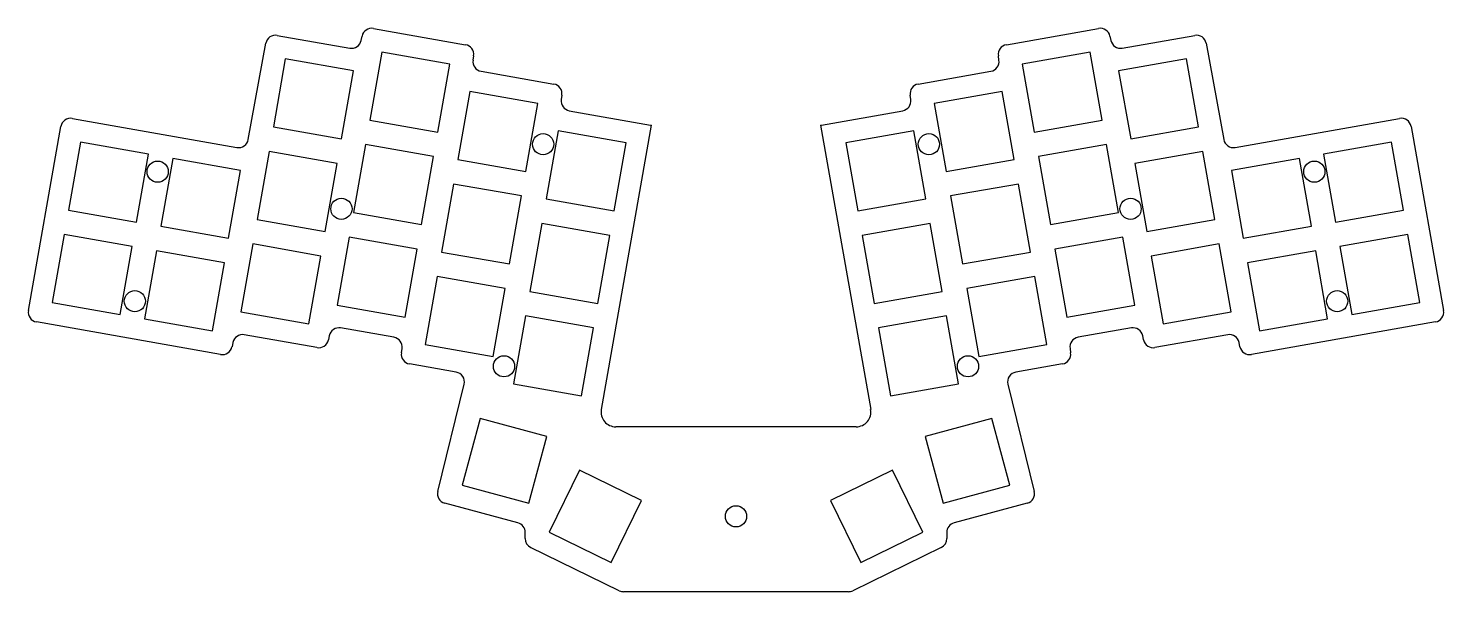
# Model space of a CAD drawing. Header units: millimetres. Extents: x 68 to 355, y -180 to -66.
import ezdxf

# ---------------------------------------------------------------- set-up
doc = ezdxf.new("R2010")
doc.units = ezdxf.units.MM

msp = doc.modelspace()

# ---------------------------------------------------------------- linework, layer by layer
for p, q in [((138.16, -65.94), (156.85, -69.23)), ((266.5, -69.23), (285.18, -65.94)), ((118.67, -67.34), (133.37, -69.93)), ((135.68, -68.37), (135.85, -67.5)), ((287.49, -67.5), (287.67, -68.37)), ((289.97, -69.93), (304.68, -67.34)), ((112.79, -88.46), (116.35, -68.95)), ((139.84, -70.73), (137.41, -84.52)), ((153.63, -73.16), (139.84, -70.73)), ((158.48, -71.49), (158.35, -72.36)), ((264.99, -72.36), (264.86, -71.49)), ((283.5, -70.73), (269.72, -73.16)), ((285.93, -84.52), (283.5, -70.73)), ((306.99, -68.95), (310.55, -88.46)), ((120.3, -72.12), (117.87, -85.91)), ((134.09, -74.55), (120.3, -72.12)), ((131.66, -88.34), (134.09, -74.55)), ((151.2, -86.95), (153.63, -73.16)), ((269.72, -73.16), (272.15, -86.95)), ((303.04, -72.12), (289.25, -74.55)), ((289.25, -74.55), (291.69, -88.34)), ((305.47, -85.91), (303.04, -72.12)), ((159.98, -74.62), (174.73, -77.22)), ((248.61, -77.22), (263.36, -74.62)), ((157.73, -78.72), (155.3, -92.51)), ((171.51, -81.15), (157.73, -78.72)), ((176.36, -79.48), (176.24, -80.35)), ((247.11, -80.35), (246.98, -79.48)), ((265.62, -78.72), (251.83, -81.15)), ((268.05, -92.51), (265.62, -78.72)), ((169.08, -94.94), (171.51, -81.15)), ((177.87, -82.61), (194.36, -85.52)), ((228.99, -85.52), (245.48, -82.61)), ((251.83, -81.15), (254.26, -94.94)), ((68.22, -123.15), (74.81, -85.81)), ((77.12, -84.19), (110.48, -90.07)), ((117.87, -85.91), (131.66, -88.34)), ((137.41, -84.52), (151.2, -86.95)), ((184.37, -143.19), (194.53, -85.54)), ((228.81, -85.54), (238.98, -143.19)), ((272.15, -86.95), (285.93, -84.52)), ((291.69, -88.34), (305.47, -85.91)), ((312.87, -90.07), (346.22, -84.19)), ((348.54, -85.81), (355.12, -123.15)), ((175.61, -86.71), (173.18, -100.5)), ((189.4, -89.14), (175.61, -86.71)), ((247.73, -86.71), (233.95, -89.14)), ((250.17, -100.5), (247.73, -86.71)), ((78.75, -88.98), (76.31, -102.76)), ((92.53, -91.41), (78.75, -88.98)), ((90.1, -105.19), (92.53, -91.41)), ((117, -90.88), (114.56, -104.67)), ((130.78, -93.32), (117, -90.88)), ((136.53, -89.49), (134.1, -103.28)), ((150.32, -91.92), (136.53, -89.49)), ((186.97, -102.93), (189.4, -89.14)), ((233.95, -89.14), (236.38, -102.93)), ((286.81, -89.49), (273.02, -91.92)), ((289.24, -103.28), (286.81, -89.49)), ((306.35, -90.88), (292.56, -93.32)), ((308.78, -104.67), (306.35, -90.88)), ((344.6, -88.98), (330.81, -91.41)), ((330.81, -91.41), (333.24, -105.19)), ((347.03, -102.76), (344.6, -88.98)), ((97.46, -92.28), (95.03, -106.06)), ((111.24, -94.71), (97.46, -92.28)), ((128.35, -107.1), (130.78, -93.32)), ((147.89, -105.71), (150.32, -91.92)), ((155.3, -92.51), (169.08, -94.94)), ((254.26, -94.94), (268.05, -92.51)), ((273.02, -91.92), (275.46, -105.71)), ((292.56, -93.32), (294.99, -107.1)), ((325.89, -92.28), (312.1, -94.71)), ((328.32, -106.06), (325.89, -92.28)), ((108.81, -108.49), (111.24, -94.71)), ((154.42, -97.48), (151.99, -111.27)), ((168.21, -99.91), (154.42, -97.48)), ((268.93, -97.48), (255.14, -99.91)), ((271.36, -111.27), (268.93, -97.48)), ((312.1, -94.71), (314.53, -108.49)), ((165.77, -113.7), (168.21, -99.91)), ((255.14, -99.91), (257.57, -113.7)), ((76.31, -102.76), (90.1, -105.19)), ((134.1, -103.28), (147.89, -105.71)), ((173.18, -100.5), (186.97, -102.93)), ((236.38, -102.93), (250.17, -100.5)), ((275.46, -105.71), (289.24, -103.28)), ((333.24, -105.19), (347.03, -102.76)), ((95.03, -106.06), (108.81, -108.49)), ((114.56, -104.67), (128.35, -107.1)), ((172.3, -105.47), (169.87, -119.26)), ((186.09, -107.9), (172.3, -105.47)), ((251.04, -105.47), (237.26, -107.9)), ((253.47, -119.26), (251.04, -105.47)), ((294.99, -107.1), (308.78, -104.67)), ((314.53, -108.49), (328.32, -106.06)), ((75.44, -107.74), (73.01, -121.52)), ((89.23, -110.17), (75.44, -107.74)), ((133.23, -108.25), (130.79, -122.04)), ((147.01, -110.69), (133.23, -108.25)), ((183.66, -121.69), (186.09, -107.9)), ((237.26, -107.9), (239.69, -121.69)), ((290.12, -108.25), (276.33, -110.69)), ((292.55, -122.04), (290.12, -108.25)), ((347.91, -107.74), (334.12, -110.17)), ((350.34, -121.52), (347.91, -107.74)), ((86.79, -123.95), (89.23, -110.17)), ((94.15, -111.04), (91.72, -124.82)), ((107.94, -113.47), (94.15, -111.04)), ((113.69, -109.64), (111.26, -123.43)), ((127.47, -112.08), (113.69, -109.64)), ((144.58, -124.47), (147.01, -110.69)), ((151.99, -111.27), (165.77, -113.7)), ((257.57, -113.7), (271.36, -111.27)), ((276.33, -110.69), (278.76, -124.47)), ((309.66, -109.64), (295.87, -112.08)), ((312.09, -123.43), (309.66, -109.64)), ((329.2, -111.04), (315.41, -113.47)), ((331.63, -124.82), (329.2, -111.04)), ((334.12, -110.17), (336.55, -123.95)), ((105.51, -127.25), (107.94, -113.47)), ((125.04, -125.86), (127.47, -112.08)), ((295.87, -112.08), (298.3, -125.86)), ((315.41, -113.47), (317.84, -127.25)), ((151.11, -116.24), (148.68, -130.03)), ((164.9, -118.67), (151.11, -116.24)), ((272.24, -116.24), (258.45, -118.67)), ((274.67, -130.03), (272.24, -116.24)), ((162.47, -132.46), (164.9, -118.67)), ((169.87, -119.26), (183.66, -121.69)), ((239.69, -121.69), (253.47, -119.26)), ((258.45, -118.67), (260.88, -132.46)), ((73.01, -121.52), (86.79, -123.95)), ((130.79, -122.04), (144.58, -124.47)), ((278.76, -124.47), (292.55, -122.04)), ((336.55, -123.95), (350.34, -121.52)), ((107.19, -132.05), (69.84, -125.46)), ((91.72, -124.82), (105.51, -127.25)), ((111.26, -123.43), (125.04, -125.86)), ((168.99, -124.23), (166.56, -138.02)), ((182.78, -126.66), (168.99, -124.23)), ((254.35, -124.23), (240.56, -126.66)), ((256.78, -138.02), (254.35, -124.23)), ((298.3, -125.86), (312.09, -123.43)), ((353.5, -125.46), (316.16, -132.05)), ((317.84, -127.25), (331.63, -124.82)), ((126.72, -130.66), (111.98, -128.06)), ((129.21, -128.23), (129.03, -129.09)), ((142.32, -128.57), (131.51, -126.67)), ((180.35, -140.45), (182.78, -126.66)), ((240.56, -126.66), (242.99, -140.45)), ((291.83, -126.67), (281.02, -128.57)), ((294.31, -129.09), (294.14, -128.23)), ((311.37, -128.06), (296.62, -130.66)), ((109.67, -129.62), (109.49, -130.48)), ((143.83, -131.7), (143.96, -130.83)), ((148.68, -130.03), (162.47, -132.46)), ((260.88, -132.46), (274.67, -130.03)), ((279.39, -130.83), (279.52, -131.7)), ((313.85, -130.48), (313.67, -129.62)), ((154.95, -135.63), (145.46, -133.96)), ((277.89, -133.96), (268.4, -135.63)), ((151.2, -159.8), (156.54, -138.08)), ((166.56, -138.02), (180.35, -140.45)), ((242.99, -140.45), (256.78, -138.02)), ((266.8, -138.08), (272.14, -159.8)), ((159.79, -145.05), (156.16, -158.57)), ((173.31, -148.67), (159.79, -145.05)), ((263.56, -145.05), (250.04, -148.67)), ((267.18, -158.57), (263.56, -145.05)), ((169.69, -162.19), (173.31, -148.67)), ((236.02, -146.71), (187.32, -146.71)), ((250.04, -148.67), (253.66, -162.19)), ((179.94, -155.51), (173.8, -168.09)), ((192.52, -161.64), (179.94, -155.51)), ((243.41, -155.51), (230.82, -161.64)), ((249.54, -168.09), (243.41, -155.51)), ((156.16, -158.57), (169.69, -162.19)), ((253.66, -162.19), (267.18, -158.57)), ((167.45, -166.18), (152.63, -162.21)), ((186.39, -174.23), (192.52, -161.64)), ((230.82, -161.64), (236.96, -174.23)), ((270.72, -162.21), (255.89, -166.18)), ((168.92, -169.36), (168.94, -168.14)), ((173.8, -168.09), (186.39, -174.23)), ((236.96, -174.23), (249.54, -168.09)), ((254.41, -168.14), (254.42, -169.36)), ((188.01, -179.95), (170.04, -171.18)), ((253.3, -171.18), (235.33, -179.95)), ((234.46, -180.15), (188.89, -180.15))]:
    msp.add_line(p, q)
for centre in [(172.57, -89.41), (250.78, -89.41), (94.42, -94.98), (328.93, -94.98), (131.67, -102.51), (291.67, -102.51), (89.79, -121.24), (333.56, -121.24), (164.63, -134.44), (258.71, -134.44), (211.67, -164.87)]:
    msp.add_circle(centre, 2.15)
for centre, radius, start, end in [((137.81, -67.91), 2, 80, 168.3102), ((285.53, -67.91), 2, 11.6898, 100), ((118.32, -69.31), 2, 80, 169.6619), ((133.72, -67.96), 2, 260, 348.3102), ((289.63, -67.96), 2, 191.6898, 280), ((305.02, -69.31), 2, 10.3381, 100), ((156.5, -71.2), 2, 351.6898, 80), ((266.84, -71.2), 2, 100, 188.3102), ((160.33, -72.65), 2, 171.6898, 260), ((263.01, -72.65), 2, 280, 8.3102), ((174.39, -79.19), 2, 351.6898, 80), ((248.96, -79.19), 2, 100, 188.3102), ((178.22, -80.64), 2, 171.6898, 260), ((245.13, -80.64), 2, 280, 8.3102), ((76.77, -86.16), 2, 80, 170), ((194.7, -83.55), 2, 260, 265.0191), ((228.64, -83.55), 2, 274.9809, 280), ((346.57, -86.16), 2, 10, 100), ((110.83, -88.1), 2, 260, 349.6619), ((312.52, -88.1), 2, 190.3381, 280), ((70.19, -123.49), 2, 170, 260), ((353.15, -123.49), 2, 280, 10), ((111.63, -130.03), 2, 80, 168.3102), ((127.07, -128.69), 2, 260, 348.3102), ((131.17, -128.64), 2, 80, 168.3102), ((141.98, -130.54), 2, 351.6898, 80), ((281.37, -130.54), 2, 100, 188.3102), ((292.18, -128.64), 2, 11.6898, 100), ((296.27, -128.69), 2, 191.6898, 280), ((311.72, -130.03), 2, 11.6898, 100), ((107.53, -130.08), 2, 260, 348.3102), ((145.81, -131.99), 2, 171.6898, 260), ((277.54, -131.99), 2, 280, 8.3102), ((315.81, -130.08), 2, 191.6898, 280), ((154.6, -137.6), 2, 346.1881, 80), ((268.74, -137.6), 2, 100, 193.8119), ((187.32, -143.71), 3, 170, 270), ((236.02, -143.71), 3, 270, 10), ((153.15, -160.28), 2, 166.1881, 255), ((270.2, -160.28), 2, 285, 13.8119), ((166.94, -168.11), 2, 359.3283, 75), ((256.41, -168.11), 2, 105, 180.6717), ((170.92, -169.39), 2, 179.3283, 244), ((252.42, -169.39), 2, 296, 0.6717), ((188.89, -178.15), 2, 244, 270), ((234.46, -178.15), 2, 270, 296)]:
    msp.add_arc(centre, radius, start, end)

doc.saveas('drawing.dxf')
